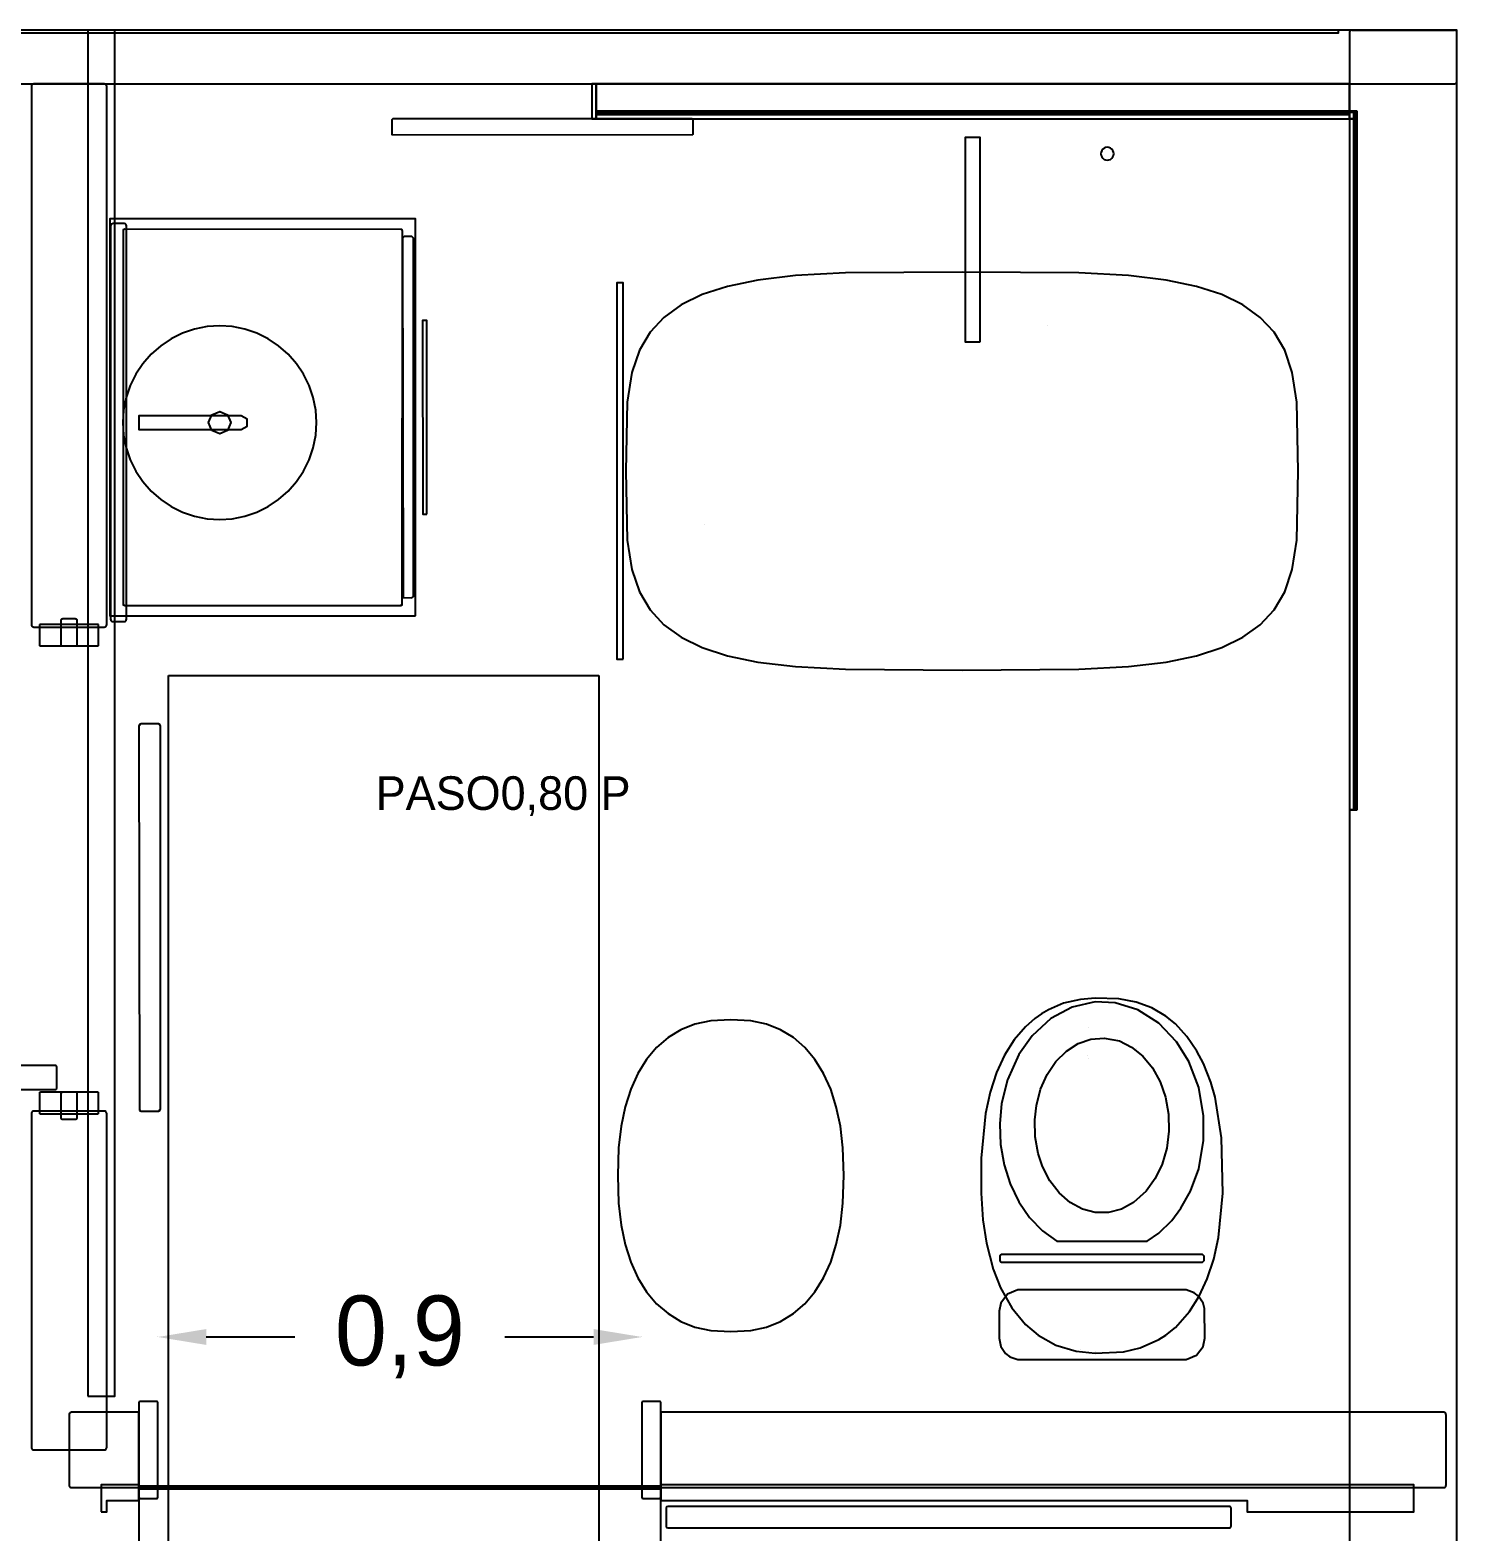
# Model space of a CAD drawing. Header units: metres. Extents: x 174.1 to 182, y -12.2 to -6.
# Drawn here: x 179.347 to 182, y -8.793 to -6 of the extents above; entities that cross this region are included whole.
import ezdxf

# ---------------------------------------------------------------- set-up
doc = ezdxf.new("R2010")
doc.units = ezdxf.units.M
for name, color, linetype in [('CORTE', 7, 'Continuous'), ('COTAS', 4, 'Continuous'), ('SISTEMAS', 5, 'Continuous'), ('TEXTOS', 7, 'Continuous'), ('VISTA', 8, 'Continuous')]:
    doc.layers.add(name, color=color, linetype=linetype)
doc.dimstyles.get("Standard").update_dxf_attribs({"dimtxt": 2.5, "dimasz": 2.5, "dimexe": 1.25, "dimexo": 0.625, "dimtad": 1, "dimcen": 2.5, "dimazin": 3, "dimtfac": 1, "dimtmove": 0, "dimatfit": 3})

# ---------------------------------------------------------------- blocks, each defined once
blk = doc.blocks.new('_CLOSEDFILLED')
at = {"color": 0, "linetype": 'BYBLOCK'}
blk.add_solid([(-1, 0.164), (0, 0), (-1, -0.164)], dxfattribs=at)
blk = doc.blocks.new('*D5')
for p, q in [((179.585, -8.43), (179.585, -8.43)), ((179.675, -8.43), (179.84, -8.43)), ((180.23, -8.43), (180.395, -8.43)), ((180.485, -8.43), (180.485, -8.43))]:
    blk.add_line(p, q)
at = {"layer": 'Defpoints'}
for p in [(179.585, -8.43), (179.585, -8.43), (180.485, -8.43)]:
    blk.add_point(p, dxfattribs=at)
at = {"layer": 'COTAS', "xscale": 0.09, "yscale": 0.09, "rotation": 180}
blk.add_blockref('_CLOSEDFILLED', (179.585, -8.43), dxfattribs=at)
at = {"layer": 'COTAS', "xscale": 0.09, "yscale": 0.09}
blk.add_blockref('_CLOSEDFILLED', (180.485, -8.43), dxfattribs=at)
at = {"layer": 'COTAS', "insert": (180.035, -8.43), "char_height": 0.13, "attachment_point": 5}
blk.add_mtext('0,9', dxfattribs=at)

msp = doc.modelspace()

# ---------------------------------------------------------------- linework, layer by layer
at = {"layer": 'CORTE'}
for p, q in [((181.8045, -6), (181.918, -6)), ((181.918, -6), (181.9955, -6))]:
    msp.add_line(p, q, dxfattribs=at)
msp.add_lwpolyline([(182, -9.5632), (182, -6.0045), (181.9997, -6.0034), (181.9992, -6.0019), (181.999, -6.0017), (181.9987, -6.0013), (181.9984, -6.0011), (181.9981, -6.0008), (181.997, -6.0005), (181.9955, -6), (181.918, -6), (181.8045, -6), (181.8034, -6.0003), (181.8019, -6.0008), (181.8017, -6.001), (181.8013, -6.0013), (181.801, -6.0017), (181.801, -6.0017), (181.8008, -6.0019), (181.8003, -6.0034), (181.8, -6.0045), (181.8, -6.151), (181.814, -6.151), (181.814, -7.45), (181.8, -7.45), (181.8, -9.5632)], dxfattribs=at)
for points in [[(179.3511, -6.1016), (179.3508, -6.1019), (179.3504, -6.1033), (179.35, -6.1045), (179.35, -6.6324), (179.35, -7.1055), (179.3504, -7.1069), (179.3508, -7.1081), (179.3511, -7.1084), (179.3513, -7.1087), (179.3516, -7.1089), (179.3519, -7.1092), (179.3533, -7.1096), (179.3545, -7.11), (179.4236, -7.11), (179.4855, -7.11), (179.4869, -7.1096), (179.4881, -7.1092), (179.4884, -7.1089), (179.4887, -7.1087), (179.4889, -7.1084), (179.4892, -7.1081), (179.4896, -7.1069), (179.49, -7.1055), (179.49, -6.6324), (179.49, -6.1045), (179.4896, -6.1033), (179.4892, -6.1019), (179.4889, -6.1016), (179.4887, -6.1013), (179.4884, -6.1011), (179.4881, -6.1008), (179.4869, -6.1004), (179.4855, -6.1), (179.4236, -6.1), (179.3545, -6.1), (179.3533, -6.1004), (179.3519, -6.1008), (179.3516, -6.1011), (179.3513, -6.1013), (179.3511, -6.1016)], [(179.3511, -8.0116), (179.3508, -8.0119), (179.3504, -8.0133), (179.35, -8.0145), (179.35, -8.342), (179.35, -8.6355), (179.3504, -8.6369), (179.3508, -8.6381), (179.3511, -8.6384), (179.3513, -8.6387), (179.3516, -8.6389), (179.3519, -8.6392), (179.3533, -8.6396), (179.3545, -8.64), (179.4236, -8.64), (179.4855, -8.64), (179.4869, -8.6396), (179.4881, -8.6392), (179.4884, -8.6389), (179.4887, -8.6387), (179.4889, -8.6384), (179.4892, -8.6381), (179.4896, -8.6369), (179.49, -8.6355), (179.49, -8.342), (179.49, -8.0145), (179.4896, -8.0133), (179.4892, -8.0119), (179.4889, -8.0116), (179.4887, -8.0113), (179.4884, -8.0111), (179.4881, -8.0108), (179.4869, -8.0104), (179.4855, -8.01), (179.4236, -8.01), (179.3545, -8.01), (179.3533, -8.0104), (179.3519, -8.0108), (179.3516, -8.0111), (179.3513, -8.0113), (179.3511, -8.0116)], [(179.4208, -8.5719), (179.4204, -8.5733), (179.42, -8.5745), (179.42, -8.6438), (179.42, -8.7055), (179.4204, -8.7069), (179.4208, -8.7081), (179.4211, -8.7084), (179.4213, -8.7087), (179.4216, -8.7089), (179.4219, -8.7092), (179.4233, -8.7096), (179.4245, -8.71), (179.55, -8.71), (179.55, -8.57), (179.4245, -8.57), (179.4233, -8.5704), (179.4219, -8.5708), (179.4216, -8.5711), (179.4213, -8.5713), (179.4211, -8.5716), (179.4208, -8.5719)], [(181.9784, -8.5711), (181.9781, -8.5708), (181.9769, -8.5704), (181.9755, -8.57), (180.7745, -8.57), (180.52, -8.57), (180.52, -8.71), (180.7745, -8.71), (181.9755, -8.71), (181.9769, -8.7096), (181.9781, -8.7092), (181.9784, -8.7089), (181.9787, -8.7087), (181.9789, -8.7084), (181.9792, -8.7081), (181.9796, -8.7069), (181.98, -8.7055), (181.98, -8.6438), (181.98, -8.5745), (181.9796, -8.5733), (181.9792, -8.5719), (181.9789, -8.5716), (181.9787, -8.5713), (181.9784, -8.5711)]]:
    msp.add_lwpolyline(points, close=True, dxfattribs=at)
at = {"layer": 'SISTEMAS'}
for p, q in [((179.605, -7.2), (180.405, -7.2)), ((179.605, -8.85), (179.605, -7.2)), ((180.405, -7.2), (180.405, -8.85))]:
    msp.add_line(p, q, dxfattribs=at)
at = {"layer": 'VISTA'}
for points in [[(178.7513, -6.1), (181.4491, -6.1), (181.9955, -6.1), (181.997, -6.0995), (181.9981, -6.0992), (181.9984, -6.0989), (181.9987, -6.0987), (181.9989, -6.0984), (181.9992, -6.0981), (181.9995, -6.097), (182, -6.0955), (182, -6.018), (182, -6), (174.1, -6), (174.1, -6.1), (178.7513, -6.1)], [(174.22, -6.005), (181.78, -6.005), (181.78, -6), (174.22, -6), (174.22, -6.005)], [(179.455, -8.54), (179.505, -8.54), (179.505, -6), (179.455, -6), (179.455, -8.54)], [(180.392, -6.1), (180.392, -6.165), (180.4, -6.165), (180.4, -6.1), (180.392, -6.1)], [(180.5218, -6.1), (180.4, -6.1), (180.4, -6.151), (180.5218, -6.151), (181.8, -6.151), (181.8, -6.1), (180.5218, -6.1)], [(180.5783, -6.195), (180.58, -6.1933), (180.58, -6.1667), (180.5783, -6.165), (180.0217, -6.165), (180.02, -6.1667), (180.0203, -6.1943), (180.5783, -6.195)], [(180.5218, -6.151), (180.4, -6.151), (180.4, -6.153), (180.5218, -6.153), (181.8, -6.153), (181.8, -6.151), (181.3603, -6.151), (180.5218, -6.151)], [(180.5218, -6.153), (180.4, -6.153), (180.4, -6.157), (180.5218, -6.157), (181.8, -6.157), (181.8, -6.153), (181.3603, -6.153), (180.5218, -6.153)], [(180.5218, -6.157), (180.4, -6.157), (180.4, -6.165), (180.5218, -6.165), (181.8, -6.165), (181.8, -6.157), (181.3603, -6.157), (180.5218, -6.157)], [(181.8, -6.151), (181.8, -6.153), (181.812, -6.153), (181.812, -6.151), (181.8, -6.151)], [(181.8, -6.153), (181.8, -6.165), (181.808, -6.165), (181.808, -6.153), (181.8, -6.153)], [(181.8, -6.165), (181.8, -7.45), (181.808, -7.45), (181.808, -6.165), (181.8, -6.165)], [(181.808, -6.153), (181.808, -7.45), (181.812, -7.45), (181.812, -6.153), (181.808, -6.153)], [(181.812, -6.151), (181.812, -7.45), (181.814, -7.45), (181.814, -6.151), (181.812, -6.151)], [(181.114, -6.58), (181.114, -6.2), (181.086, -6.2), (181.086, -6.58), (181.114, -6.58)], [(181.3469, -6.2184), (181.344, -6.2196), (181.3415, -6.2215), (181.3396, -6.224), (181.3384, -6.2269), (181.338, -6.23), (181.3384, -6.2331), (181.3396, -6.236), (181.3415, -6.2385), (181.344, -6.2404), (181.3469, -6.2416), (181.35, -6.242), (181.3531, -6.2416), (181.356, -6.2404), (181.3585, -6.2385), (181.3604, -6.236), (181.3616, -6.2331), (181.362, -6.23), (181.3616, -6.2269), (181.3604, -6.224), (181.3585, -6.2215), (181.356, -6.2196), (181.3531, -6.2184), (181.35, -6.218), (181.3469, -6.2184)], [(180.0641, -7.0892), (180.0641, -6.3508), (179.4959, -6.3509), (179.4959, -7.0891), (180.0641, -7.0892)], [(179.498, -6.3617), (179.4978, -6.3619), (179.4972, -6.3638), (179.497, -6.3645), (179.497, -6.8997), (179.497, -7.0955), (179.4976, -7.0974), (179.4978, -7.0981), (179.4982, -7.0985), (179.4983, -7.0987), (179.4987, -7.099), (179.4989, -7.0992), (179.5008, -7.0998), (179.5015, -7.1), (179.5169, -7.1), (179.5225, -7.1), (179.5244, -7.0994), (179.5251, -7.0992), (179.5255, -7.0988), (179.5257, -7.0987), (179.5258, -7.0985), (179.5262, -7.0981), (179.5264, -7.0974), (179.527, -7.0955), (179.527, -6.8997), (179.527, -6.3645), (179.5268, -6.3638), (179.5262, -6.3619), (179.526, -6.3617), (179.5257, -6.3613), (179.5255, -6.3612), (179.5251, -6.3608), (179.5244, -6.3606), (179.5225, -6.36), (179.5169, -6.36), (179.5015, -6.36), (179.5008, -6.3602), (179.4989, -6.3608), (179.4987, -6.361), (179.4983, -6.3613), (179.498, -6.3617)], [(179.5235, -7.07), (180.0365, -7.07), (180.0394, -7.0685), (180.04, -6.3735), (180.0385, -6.3706), (179.5235, -6.37), (179.5206, -6.3715), (179.5206, -7.0685), (179.5235, -7.07)], [(179.5217, -6.371), (179.5217, -6.3717), (179.521, -6.3717), (179.5217, -6.371)], [(180.0383, -6.371), (180.039, -6.3717), (180.0383, -6.3717), (180.0383, -6.371)], [(180.057, -7.056), (180.06, -7.053), (180.06, -6.387), (180.057, -6.384), (180.043, -6.384), (180.04, -6.387), (180.0409, -7.0551), (180.057, -7.056)], [(180.057, -7.056), (180.06, -7.053), (180.06, -6.387), (180.057, -6.384), (180.043, -6.384), (180.04, -6.387), (180.0409, -7.0551), (180.057, -7.056)], [(180.4802, -6.5955), (180.4662, -6.6368), (180.4578, -6.6917), (180.455, -6.82), (180.4578, -6.9483), (180.4662, -7.0032), (180.4802, -7.0445), (180.5, -7.078), (180.5259, -7.1058), (180.5581, -7.129), (180.5972, -7.148), (180.6441, -7.1633), (180.7007, -7.1751), (180.7705, -7.1834), (180.8632, -7.1884), (181.08, -7.19), (181.2968, -7.1884), (181.3895, -7.1834), (181.4593, -7.1751), (181.5159, -7.1633), (181.5628, -7.148), (181.6019, -7.129), (181.6341, -7.1058), (181.66, -7.078), (181.6798, -7.0445), (181.6938, -7.0032), (181.7022, -6.9483), (181.705, -6.82), (181.7022, -6.6917), (181.6938, -6.6368), (181.6798, -6.5955), (181.66, -6.562), (181.6341, -6.5342), (181.6019, -6.511), (181.5628, -6.492), (181.5159, -6.4767), (181.4593, -6.4649), (181.3895, -6.4566), (181.2968, -6.4516), (181.08, -6.45), (180.8632, -6.4516), (180.7705, -6.4566), (180.7007, -6.4649), (180.6441, -6.4767), (180.5972, -6.492), (180.5581, -6.511), (180.5259, -6.5342), (180.5, -6.562), (180.4802, -6.5955)], [(180.45, -7.17), (180.45, -6.8313), (180.45, -6.47), (180.4442, -6.47), (180.438, -6.47), (180.438, -6.8087), (180.438, -7.17), (180.4438, -7.17), (180.45, -7.17)], [(179.5337, -6.6611), (179.5261, -6.6834), (179.5215, -6.7065), (179.52, -6.73), (179.5215, -6.7535), (179.5261, -6.7766), (179.5337, -6.7989), (179.5441, -6.82), (179.5572, -6.8396), (179.5727, -6.8573), (179.5904, -6.8728), (179.61, -6.8859), (179.6311, -6.8963), (179.6534, -6.9039), (179.6765, -6.9085), (179.7, -6.91), (179.7235, -6.9085), (179.7466, -6.9039), (179.7689, -6.8963), (179.79, -6.8859), (179.8096, -6.8728), (179.8273, -6.8573), (179.8428, -6.8396), (179.8559, -6.82), (179.8663, -6.7989), (179.8739, -6.7766), (179.8785, -6.7535), (179.88, -6.73), (179.8785, -6.7065), (179.8739, -6.6834), (179.8663, -6.6611), (179.8559, -6.64), (179.8428, -6.6204), (179.8273, -6.6027), (179.8096, -6.5872), (179.79, -6.5741), (179.7689, -6.5637), (179.7466, -6.5561), (179.7235, -6.5515), (179.7, -6.55), (179.6765, -6.5515), (179.6534, -6.5561), (179.6311, -6.5637), (179.61, -6.5741), (179.5904, -6.5872), (179.5727, -6.6027), (179.5572, -6.6204), (179.5441, -6.64), (179.5337, -6.6611)], [(180.085, -6.9), (180.085, -6.54), (180.077, -6.54), (180.0775, -6.9), (180.085, -6.9)], [(180.085, -6.9), (180.085, -6.54), (180.077, -6.54), (180.0775, -6.9), (180.085, -6.9)], [(181.2388, -6.5501), (181.2388, -6.5501), (181.2388, -6.5501), (181.2388, -6.5501)], [(179.74, -6.743), (179.7513, -6.7365), (179.7513, -6.7235), (179.74, -6.717), (179.55, -6.717), (179.55, -6.743), (179.74, -6.743)], [(179.6852, -6.7448), (179.679, -6.73), (179.6852, -6.7152), (179.7, -6.709), (179.7148, -6.7152), (179.721, -6.73), (179.7148, -6.7448), (179.7, -6.751), (179.6852, -6.7448)], [(180.6004, -6.9189), (180.6004, -6.9189), (180.6004, -6.9189), (180.6004, -6.9189)], [(179.5217, -7.0683), (179.5217, -7.069), (179.521, -7.0683), (179.5217, -7.0683)], [(180.039, -7.0683), (180.0383, -7.069), (180.0383, -7.0683), (180.039, -7.0683)], [(179.3654, -7.1056), (179.3653, -7.1057), (179.3652, -7.1061), (179.365, -7.1067), (179.365, -7.1227), (179.365, -7.1433), (179.3651, -7.1437), (179.3653, -7.1443), (179.3654, -7.1444), (179.3655, -7.1445), (179.3656, -7.1446), (179.3657, -7.1447), (179.3661, -7.1448), (179.3667, -7.145), (179.4133, -7.145), (179.4733, -7.145), (179.4737, -7.1449), (179.4743, -7.1447), (179.4744, -7.1446), (179.4745, -7.1445), (179.4746, -7.1444), (179.4747, -7.1443), (179.4749, -7.1437), (179.475, -7.1433), (179.475, -7.1227), (179.475, -7.1067), (179.4748, -7.1061), (179.4747, -7.1057), (179.4746, -7.1056), (179.4745, -7.1055), (179.4744, -7.1054), (179.4743, -7.1053), (179.4737, -7.1051), (179.4733, -7.105), (179.4133, -7.105), (179.3667, -7.105), (179.3661, -7.1052), (179.3657, -7.1053), (179.3656, -7.1054), (179.3655, -7.1055), (179.3654, -7.1056)], [(179.4059, -7.0956), (179.4056, -7.0957), (179.4054, -7.0962), (179.405, -7.0968), (179.405, -7.1171), (179.405, -7.1433), (179.4053, -7.1437), (179.4056, -7.1443), (179.4058, -7.1444), (179.406, -7.1445), (179.4062, -7.1446), (179.4065, -7.1447), (179.4074, -7.1448), (179.4085, -7.145), (179.4185, -7.145), (179.4315, -7.145), (179.4324, -7.1449), (179.4335, -7.1447), (179.4337, -7.1446), (179.434, -7.1445), (179.4342, -7.1444), (179.4344, -7.1443), (179.4347, -7.1437), (179.435, -7.1433), (179.435, -7.1171), (179.435, -7.0968), (179.4346, -7.0962), (179.4344, -7.0957), (179.4341, -7.0956), (179.434, -7.0955), (179.4337, -7.0954), (179.4335, -7.0953), (179.4324, -7.0951), (179.4315, -7.095), (179.4185, -7.095), (179.4085, -7.095), (179.4074, -7.0952), (179.4065, -7.0953), (179.4062, -7.0954), (179.406, -7.0955), (179.4059, -7.0956)], [(179.5512, -8.0088), (179.554, -8.01), (179.586, -8.01), (179.5888, -8.0088), (179.59, -8.006), (179.59, -7.294), (179.5888, -7.2912), (179.586, -7.29), (179.554, -7.29), (179.5512, -7.2912), (179.55, -7.294), (179.5512, -8.0088)], [(179.5517, -7.2917), (179.5515, -7.2922), (179.5515, -7.2915), (179.5517, -7.2917)], [(179.5883, -7.2917), (179.5878, -7.2915), (179.5885, -7.2915), (179.5883, -7.2917)], [(181.1154, -8.1625), (181.1187, -8.2123), (181.1252, -8.2558), (181.1378, -8.3041), (181.1513, -8.3384), (181.1724, -8.3758), (181.1979, -8.4067), (181.2213, -8.4266), (181.2543, -8.4451), (181.2919, -8.4563), (181.3277, -8.4598), (181.3799, -8.4576), (181.4113, -8.4504), (181.446, -8.4348), (181.4587, -8.4266), (181.4765, -8.4121), (181.5028, -8.3825), (181.5208, -8.3541), (181.5358, -8.3218), (181.5478, -8.2855), (181.5567, -8.2453), (181.5646, -8.1625), (181.5624, -8.0594), (181.5504, -7.9841), (181.5422, -7.9559), (181.5287, -7.9215), (181.5166, -7.8984), (181.4979, -7.871), (181.4765, -7.8479), (181.4587, -7.8334), (181.4327, -7.8181), (181.4038, -7.8073), (181.3712, -7.8014), (181.3277, -7.8002), (181.3001, -7.8024), (181.2687, -7.8096), (181.2406, -7.8215), (181.2275, -7.8292), (181.2152, -7.838), (181.1979, -7.8533), (181.1772, -7.8775), (181.1592, -7.9059), (181.1442, -7.9382), (181.1322, -7.9745), (181.1233, -8.0147), (181.1154, -8.0975), (181.1154, -8.1625)], [(181.1501, -8.0339), (181.1516, -8.0723), (181.1582, -8.1098), (181.1696, -8.1455), (181.1856, -8.1785), (181.2056, -8.2078), (181.2293, -8.2326), (181.256, -8.2516), (181.424, -8.2516), (181.4456, -8.237), (181.4699, -8.2131), (181.4869, -8.1907), (181.5045, -8.1591), (181.5199, -8.1171), (181.5291, -8.0646), (181.5291, -8.0186), (181.5199, -7.9661), (181.5013, -7.9175), (181.4787, -7.881), (181.4456, -7.8462), (181.4069, -7.8217), (181.3648, -7.8086), (181.3276, -7.8071), (181.2848, -7.8167), (181.245, -7.8381), (181.2101, -7.8701), (181.1856, -7.9047), (181.1645, -7.9517), (181.1536, -7.9958), (181.1501, -8.0339)], [(181.2769, -7.811), (181.2769, -7.811), (181.2769, -7.811), (181.2769, -7.811)], [(180.4461, -8.0381), (180.4415, -8.0786), (180.44, -8.13), (180.4415, -8.1814), (180.4461, -8.2219), (180.4537, -8.2582), (180.4642, -8.2909), (180.4775, -8.3202), (180.4936, -8.346), (180.5123, -8.3682), (180.5335, -8.3866), (180.5572, -8.4011), (180.5834, -8.4116), (180.6128, -8.4179), (180.65, -8.42), (180.6872, -8.4179), (180.7166, -8.4116), (180.7428, -8.4011), (180.7665, -8.3866), (180.7877, -8.3682), (180.8064, -8.346), (180.8225, -8.3202), (180.8358, -8.2909), (180.8463, -8.2582), (180.8539, -8.2219), (180.8585, -8.1814), (180.86, -8.13), (180.8585, -8.0786), (180.8539, -8.0381), (180.8463, -8.0018), (180.8358, -7.9691), (180.8225, -7.9398), (180.8064, -7.914), (180.7877, -7.8918), (180.7665, -7.8734), (180.7428, -7.8589), (180.7166, -7.8484), (180.6872, -7.8421), (180.65, -7.84), (180.6128, -7.8421), (180.5834, -7.8484), (180.5572, -7.8589), (180.5335, -7.8734), (180.5123, -7.8918), (180.4936, -7.914), (180.4775, -7.9398), (180.4642, -7.9691), (180.4537, -8.0018), (180.4461, -8.0381)], [(181.2277, -7.8296), (181.2277, -7.8296), (181.2277, -7.8296), (181.2277, -7.8296)], [(181.4584, -7.8343), (181.4584, -7.8343), (181.4584, -7.8343), (181.4584, -7.8343)], [(181.4631, -7.8421), (181.4631, -7.8421), (181.4631, -7.8421), (181.4631, -7.8421)], [(181.4631, -7.8421), (181.4631, -7.8421), (181.4631, -7.8421), (181.4631, -7.8421)], [(181.3037, -8.1921), (181.2811, -8.1799), (181.2607, -8.1622), (181.2434, -8.1397), (181.2298, -8.1132), (181.2216, -8.0888), (181.2161, -8.0578), (181.2153, -8.026), (181.2183, -7.9997), (181.2261, -7.9695), (181.2384, -7.9419), (181.2546, -7.918), (181.274, -7.8986), (181.296, -7.8845), (181.3196, -7.8763), (181.3441, -7.8742), (181.3724, -7.8796), (181.3953, -7.8909), (181.4161, -7.9077), (181.434, -7.9295), (181.4483, -7.9554), (181.4584, -7.9844), (181.4639, -8.0154), (181.4647, -8.0472), (181.4607, -8.0787), (181.4521, -8.1085), (181.4392, -8.1355), (181.4224, -8.1588), (181.3989, -8.1799), (181.3763, -8.1921), (181.3523, -8.1983), (181.3277, -8.1983), (181.3037, -8.1921)], [(181.3151, -7.8544), (181.3151, -7.8544), (181.3151, -7.8544), (181.3151, -7.8544)], [(181.4041, -7.8945), (181.4041, -7.8945), (181.4041, -7.8945), (181.4041, -7.8945)], [(181.3124, -7.9069), (181.3124, -7.9069), (181.3124, -7.9069), (181.3124, -7.9069)], [(181.3155, -7.9117), (181.3155, -7.9117), (181.3155, -7.9117), (181.3155, -7.9117)], [(179.3654, -7.9756), (179.3653, -7.9757), (179.3652, -7.9761), (179.365, -7.9767), (179.365, -7.9927), (179.365, -8.0133), (179.3651, -8.0137), (179.3653, -8.0143), (179.3654, -8.0144), (179.3655, -8.0145), (179.3656, -8.0146), (179.3657, -8.0147), (179.3661, -8.0148), (179.3667, -8.015), (179.4133, -8.015), (179.4733, -8.015), (179.4737, -8.0149), (179.4743, -8.0147), (179.4744, -8.0146), (179.4745, -8.0145), (179.4746, -8.0144), (179.4747, -8.0143), (179.4749, -8.0137), (179.475, -8.0133), (179.475, -7.9927), (179.475, -7.9767), (179.4748, -7.9761), (179.4747, -7.9757), (179.4746, -7.9756), (179.4745, -7.9755), (179.4744, -7.9754), (179.4743, -7.9753), (179.4737, -7.9751), (179.4733, -7.975), (179.4133, -7.975), (179.3667, -7.975), (179.3661, -7.9752), (179.3657, -7.9753), (179.3656, -7.9754), (179.3655, -7.9755), (179.3654, -7.9756)], [(179.4059, -7.9756), (179.4056, -7.9757), (179.4054, -7.9762), (179.405, -7.9768), (179.405, -7.9971), (179.405, -8.0233), (179.4053, -8.0237), (179.4056, -8.0243), (179.4058, -8.0244), (179.406, -8.0245), (179.4062, -8.0246), (179.4065, -8.0247), (179.4074, -8.0248), (179.4085, -8.025), (179.4185, -8.025), (179.4315, -8.025), (179.4324, -8.0249), (179.4335, -8.0247), (179.4337, -8.0246), (179.434, -8.0245), (179.4342, -8.0244), (179.4344, -8.0243), (179.4347, -8.0237), (179.435, -8.0233), (179.435, -7.9971), (179.435, -7.9768), (179.4346, -7.9762), (179.4344, -7.9757), (179.4341, -7.9756), (179.434, -7.9755), (179.4337, -7.9754), (179.4335, -7.9753), (179.4324, -7.9751), (179.4315, -7.975), (179.4185, -7.975), (179.4085, -7.975), (179.4074, -7.9752), (179.4065, -7.9753), (179.4062, -7.9754), (179.406, -7.9755), (179.4059, -7.9756)], [(179.5517, -8.0083), (179.5522, -8.0085), (179.5515, -8.0085), (179.5517, -8.0083)], [(179.5885, -8.0085), (179.5878, -8.0085), (179.5883, -8.0083), (179.5885, -8.0085)], [(181.153, -8.2766), (181.15, -8.2796), (181.15, -8.2876), (181.153, -8.2906), (181.527, -8.2906), (181.53, -8.2876), (181.53, -8.2796), (181.527, -8.2766), (181.153, -8.2766)], [(181.1518, -8.4475), (181.1605, -8.4605), (181.1688, -8.4668), (181.1835, -8.4719), (181.4965, -8.4719), (181.5156, -8.4639), (181.5282, -8.4475), (181.5312, -8.4322), (181.5309, -8.377), (181.5282, -8.3669), (181.5195, -8.3539), (181.5112, -8.3476), (181.4965, -8.3425), (181.1835, -8.3425), (181.1644, -8.3505), (181.1518, -8.3669), (181.1488, -8.3822), (181.1488, -8.4322), (181.1518, -8.4475)], [(181.5122, -8.3605), (181.5122, -8.3605), (181.5122, -8.3605), (181.5122, -8.3605)], [(181.5231, -8.3625), (181.5231, -8.3625), (181.5231, -8.3625), (181.5231, -8.3625)], [(181.2163, -8.4194), (181.2163, -8.4194), (181.2163, -8.4194), (181.2163, -8.4194)], [(181.222, -8.4247), (181.222, -8.4247), (181.222, -8.4247), (181.222, -8.4247)], [(181.4518, -8.4291), (181.4518, -8.4291), (181.4518, -8.4291), (181.4518, -8.4291)], [(181.4524, -8.4305), (181.4524, -8.4305), (181.4524, -8.4305), (181.4524, -8.4305)], [(181.3003, -8.4563), (181.3003, -8.4563), (181.3003, -8.4563), (181.3003, -8.4563)], [(181.3006, -8.4541), (181.3006, -8.4541), (181.3006, -8.4541), (181.3006, -8.4541)], [(181.3278, -8.4568), (181.3278, -8.4568), (181.3278, -8.4568), (181.3278, -8.4568)], [(181.523, -8.4519), (181.523, -8.4519), (181.523, -8.4519), (181.523, -8.4519)], [(181.5265, -8.4429), (181.5265, -8.4429), (181.5265, -8.4429), (181.5265, -8.4429)], [(181.169, -8.464), (181.169, -8.464), (181.169, -8.464), (181.169, -8.464)], [(181.511, -8.464), (181.511, -8.464), (181.511, -8.464), (181.511, -8.464)], [(179.552, -8.73), (179.583, -8.73), (179.5844, -8.7294), (179.585, -8.728), (179.585, -8.552), (179.5844, -8.5506), (179.583, -8.55), (179.552, -8.55), (179.5506, -8.5506), (179.55, -8.552), (179.55, -8.728), (179.5506, -8.7294), (179.552, -8.73)], [(180.487, -8.73), (180.518, -8.73), (180.5194, -8.7294), (180.52, -8.728), (180.52, -8.552), (180.5194, -8.5506), (180.518, -8.55), (180.487, -8.55), (180.4856, -8.5506), (180.485, -8.552), (180.485, -8.728), (180.4856, -8.7294), (180.487, -8.73)], [(179.48, -8.755), (179.49, -8.755), (179.49, -8.734), (179.55, -8.734), (179.55, -8.705), (179.48, -8.705), (179.48, -8.755)], [(179.55, -8.7125), (180.52, -8.7125), (180.52, -8.7075), (179.55, -8.7075), (179.55, -8.7125)], [(179.55, -8.86), (180.52, -8.86), (180.52, -8.71), (179.55, -8.71), (179.55, -8.86)], [(180.52, -8.734), (181.61, -8.734), (181.61, -8.755), (181.92, -8.755), (181.92, -8.705), (180.52, -8.705), (180.52, -8.734)], [(180.533, -8.785), (180.5711, -8.785), (181.577, -8.785), (181.5791, -8.7841), (181.58, -8.782), (181.58, -8.748), (181.5791, -8.7459), (181.577, -8.745), (180.5711, -8.745), (180.533, -8.745), (180.5309, -8.7459), (180.53, -8.748), (180.53, -8.782), (180.5309, -8.7841), (180.533, -8.785)]]:
    msp.add_lwpolyline(points, close=True, dxfattribs=at)
msp.add_lwpolyline([(178.9276, -7.97), (179.394, -7.97), (179.3949, -7.9697), (179.396, -7.9694), (179.3962, -7.9692), (179.3965, -7.969), (179.3966, -7.9688), (179.3969, -7.9685), (179.3971, -7.9677), (179.3975, -7.9665), (179.3975, -7.9503), (179.3975, -7.9285), (179.3972, -7.9276), (179.3969, -7.9265), (179.3967, -7.9263), (179.3965, -7.926), (179.3962, -7.9258), (179.396, -7.9256), (179.3949, -7.9253), (179.394, -7.925), (178.9276, -7.925)], dxfattribs=at)

# ---------------------------------------------------------------- texts
at = {"layer": 'TEXTOS'}
msp.add_text('PASO0,80 P', height=0.0625, dxfattribs=at).set_placement((179.99, -7.45))

# ---------------------------------------------------------------- dimensions: what is measured, and where the dimension line sits
at = {"layer": 'COTAS'}
dim = msp.add_linear_dim(base=(179.585, -8.43), p1=(179.585, -8.43), p2=(180.485, -8.43), dimstyle='Standard', override={"dimtxt": 0.13, "dimasz": 0.09}, dxfattribs=at)
dim.commit()
dim.dimension.update_dxf_attribs({"geometry": '*D5', "text_midpoint": (180.035, -8.43)})

doc.saveas('drawing.dxf')
